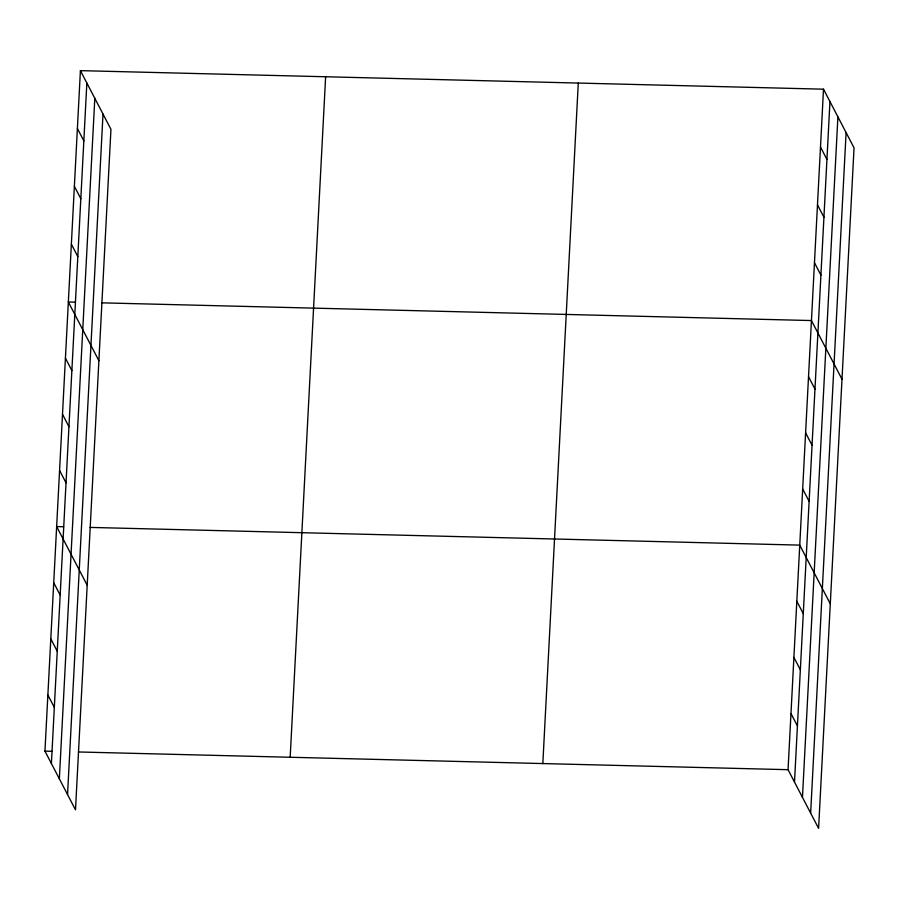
<?xml version="1.0" encoding="UTF-8"?>
<svg xmlns="http://www.w3.org/2000/svg" width="899" height="899" viewBox="0 0 899 899"><rect width="100%" height="100%" fill="white"/><g stroke="black" fill="none" stroke-linecap="round" stroke-linejoin="round"><path stroke-width="1.35" d="M80.404 70.639L110.948 129.31L75.494 809.819L44.95 751.137L80.404 70.639L823.506 89.181L854.05 147.863L818.596 828.361L788.052 769.69L823.506 89.181M51.4 763.532L86.855 83.034M59.356 778.804L94.811 98.306M67.549 794.547L103.003 114.038M290.175 757.261L325.629 76.752M542.827 763.566L578.282 83.068M794.502 782.085L829.957 101.587M802.459 797.357L837.913 116.859M810.651 813.089L846.105 132.591M75.314 302.176L68.346 302.008L98.89 360.679M101.789 302.839L811.449 320.561L841.992 379.232M63.615 526.747L56.648 526.567L87.192 585.249M90.091 527.41L799.75 545.12L830.294 603.802M44.95 751.137L51.917 751.317M78.393 751.969L788.052 769.69M820.495 147.031L826.945 159.426M817.483 204.871L823.934 217.266M814.46 262.71L820.922 275.116M808.527 376.703L814.977 389.098M805.605 432.846L812.055 445.241M802.672 488.977L809.134 501.384M796.829 601.262L803.279 613.669M793.907 657.405L800.357 669.811M790.974 713.548L797.435 725.942M77.393 128.478L83.843 140.873M74.381 186.318L80.831 198.713M71.358 244.157L77.82 256.563M65.425 358.15L71.875 370.545M62.503 414.293L68.953 426.688M59.57 470.424L66.032 482.83M53.726 582.709L60.177 595.116M50.805 638.852L57.255 651.258M47.872 694.994L54.333 707.389"/></g></svg>
